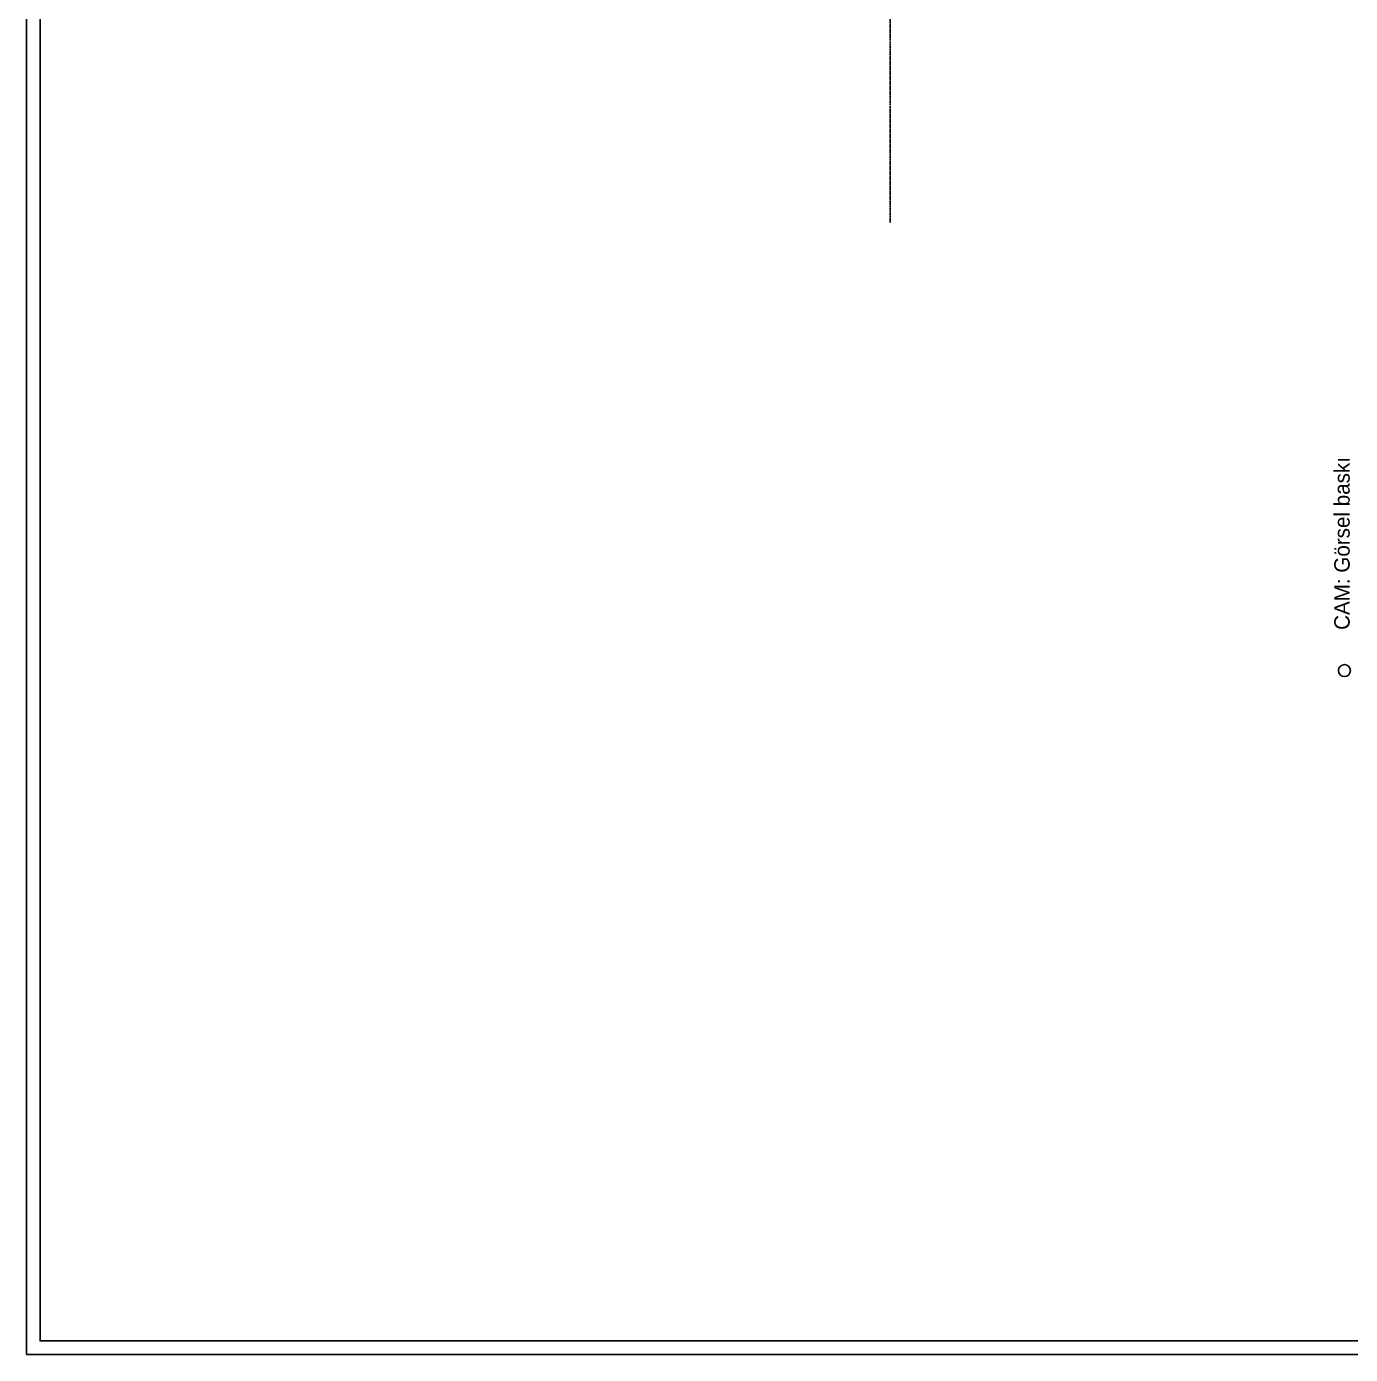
# Model space of a CAD drawing. Header units: millimetres. Extents: x 6517 to 10548, y -1828 to 1073.
# Drawn here: x 6517 to 7500, y -1828 to -842 of the extents above; entities that cross this region are included whole.
import ezdxf

# ---------------------------------------------------------------- set-up
doc = ezdxf.new("R2010")
doc.units = ezdxf.units.MM
doc.linetypes.add('BORDER', pattern=[1.75, 0.5, -0.25, 0.5, -0.25, 0, -0.25])
doc.layers.add('Cember', color=7, linetype='Continuous')
doc.layers.add('Kıtc-025 Antet', color=7, linetype='Continuous')
doc.styles.get("Standard").update_dxf_attribs({"font": 'stylu.ttf', "height": 10})

msp = doc.modelspace()

# ---------------------------------------------------------------- linework, layer by layer
at = {"color": 0, "linetype": 'BORDER'}
msp.add_line((7158, -821.67), (7158, -987.5), dxfattribs=at)
at = {"layer": 'Cember', "linetype": 'Continuous', "lineweight": -3}
msp.add_circle((7495.38, -1320.19), 4.43, dxfattribs=at)
at = {"layer": 'Kıtc-025 Antet'}
for points in [[(10547.86, 1072.77), (10547.86, -1827.74), (6516.92, -1827.74), (6516.92, 1072.77)], [(10537.86, 1062.77), (10537.86, -1817.74), (6526.92, -1817.74), (6526.92, 1062.77)]]:
    msp.add_lwpolyline(points, close=True, dxfattribs=at)

# ---------------------------------------------------------------- texts
msp.add_text('CAM: Görsel baskı', height=11.4353, rotation=90).set_placement((7499.23, -1289.97))

doc.saveas('drawing.dxf')
